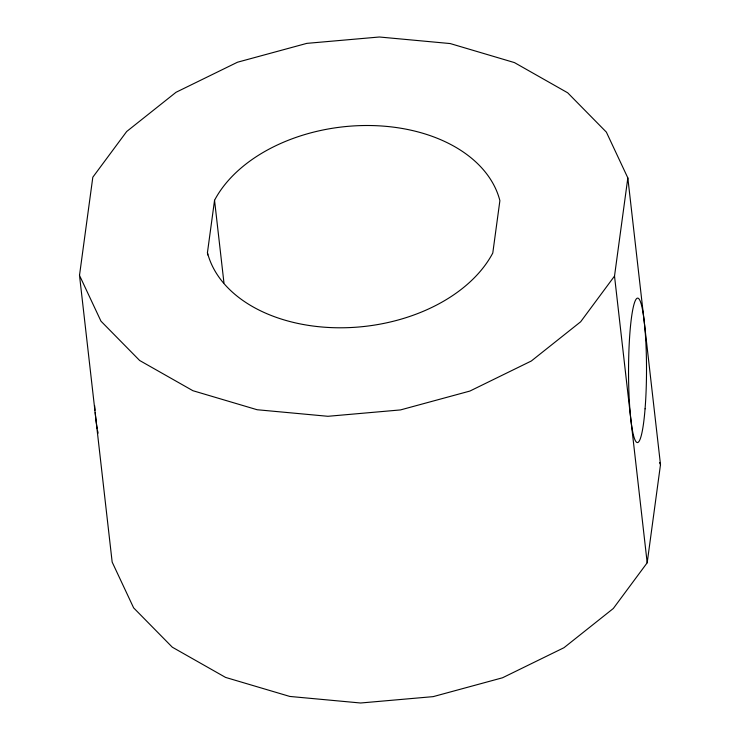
<?xml version="1.0" encoding="UTF-8"?>
<svg xmlns="http://www.w3.org/2000/svg" width="740" height="740" viewBox="0 0 740 740"><rect width="100%" height="100%" fill="white"/><g stroke="black" fill="none" stroke-linecap="round" stroke-linejoin="round"><path stroke-width="1.11" d="M79.504 275.382L92.815 177.212L126.688 131.507L176.028 92.287L237.475 62.225L306.832 43.364L379.389 37L450.197 43.558L514.42 62.586L567.691 92.805L606.375 132.136L627.835 177.915L660.496 464.618L647.186 562.788L613.312 608.493L563.973 647.713L502.525 677.775L433.168 696.636L360.611 703L289.803 696.442L225.58 677.415L172.309 647.195L133.626 607.864L112.166 562.086L79.504 275.382L100.964 321.16L139.647 360.491L192.918 390.711L257.141 409.738L327.94 416.296L400.497 409.923L469.863 391.072L531.311 361.009L580.65 321.789L614.515 276.085L627.835 177.915M207.441 252.636L214.544 200.281A148.86 100.381 -6.5 0 1 367.382 125.504A148.86 100.381 -6.5 0 1 499.888 200.66L492.785 253.015A148.86 100.381 -6.5 0 1 339.947 327.792A148.86 100.381 -6.5 0 1 207.441 252.636L207.709 254.93M659.525 462.537L660.496 464.618M614.515 276.085L647.186 562.788M214.544 200.281L223.952 282.856M98.124 433.159A72.242 8.991 -89.9 0 1 97.625 430.782M97.273 428.895A72.242 8.991 -89.9 0 1 95.201 412.495M95.007 410.284A72.242 8.991 -89.9 0 1 94.655 405.696M645.067 408.841A72.242 8.991 -89.9 0 0 637.945 298.164A72.242 8.991 -89.9 0 0 629.518 404.04A72.242 8.991 -89.9 0 0 645.067 408.841"/></g></svg>
